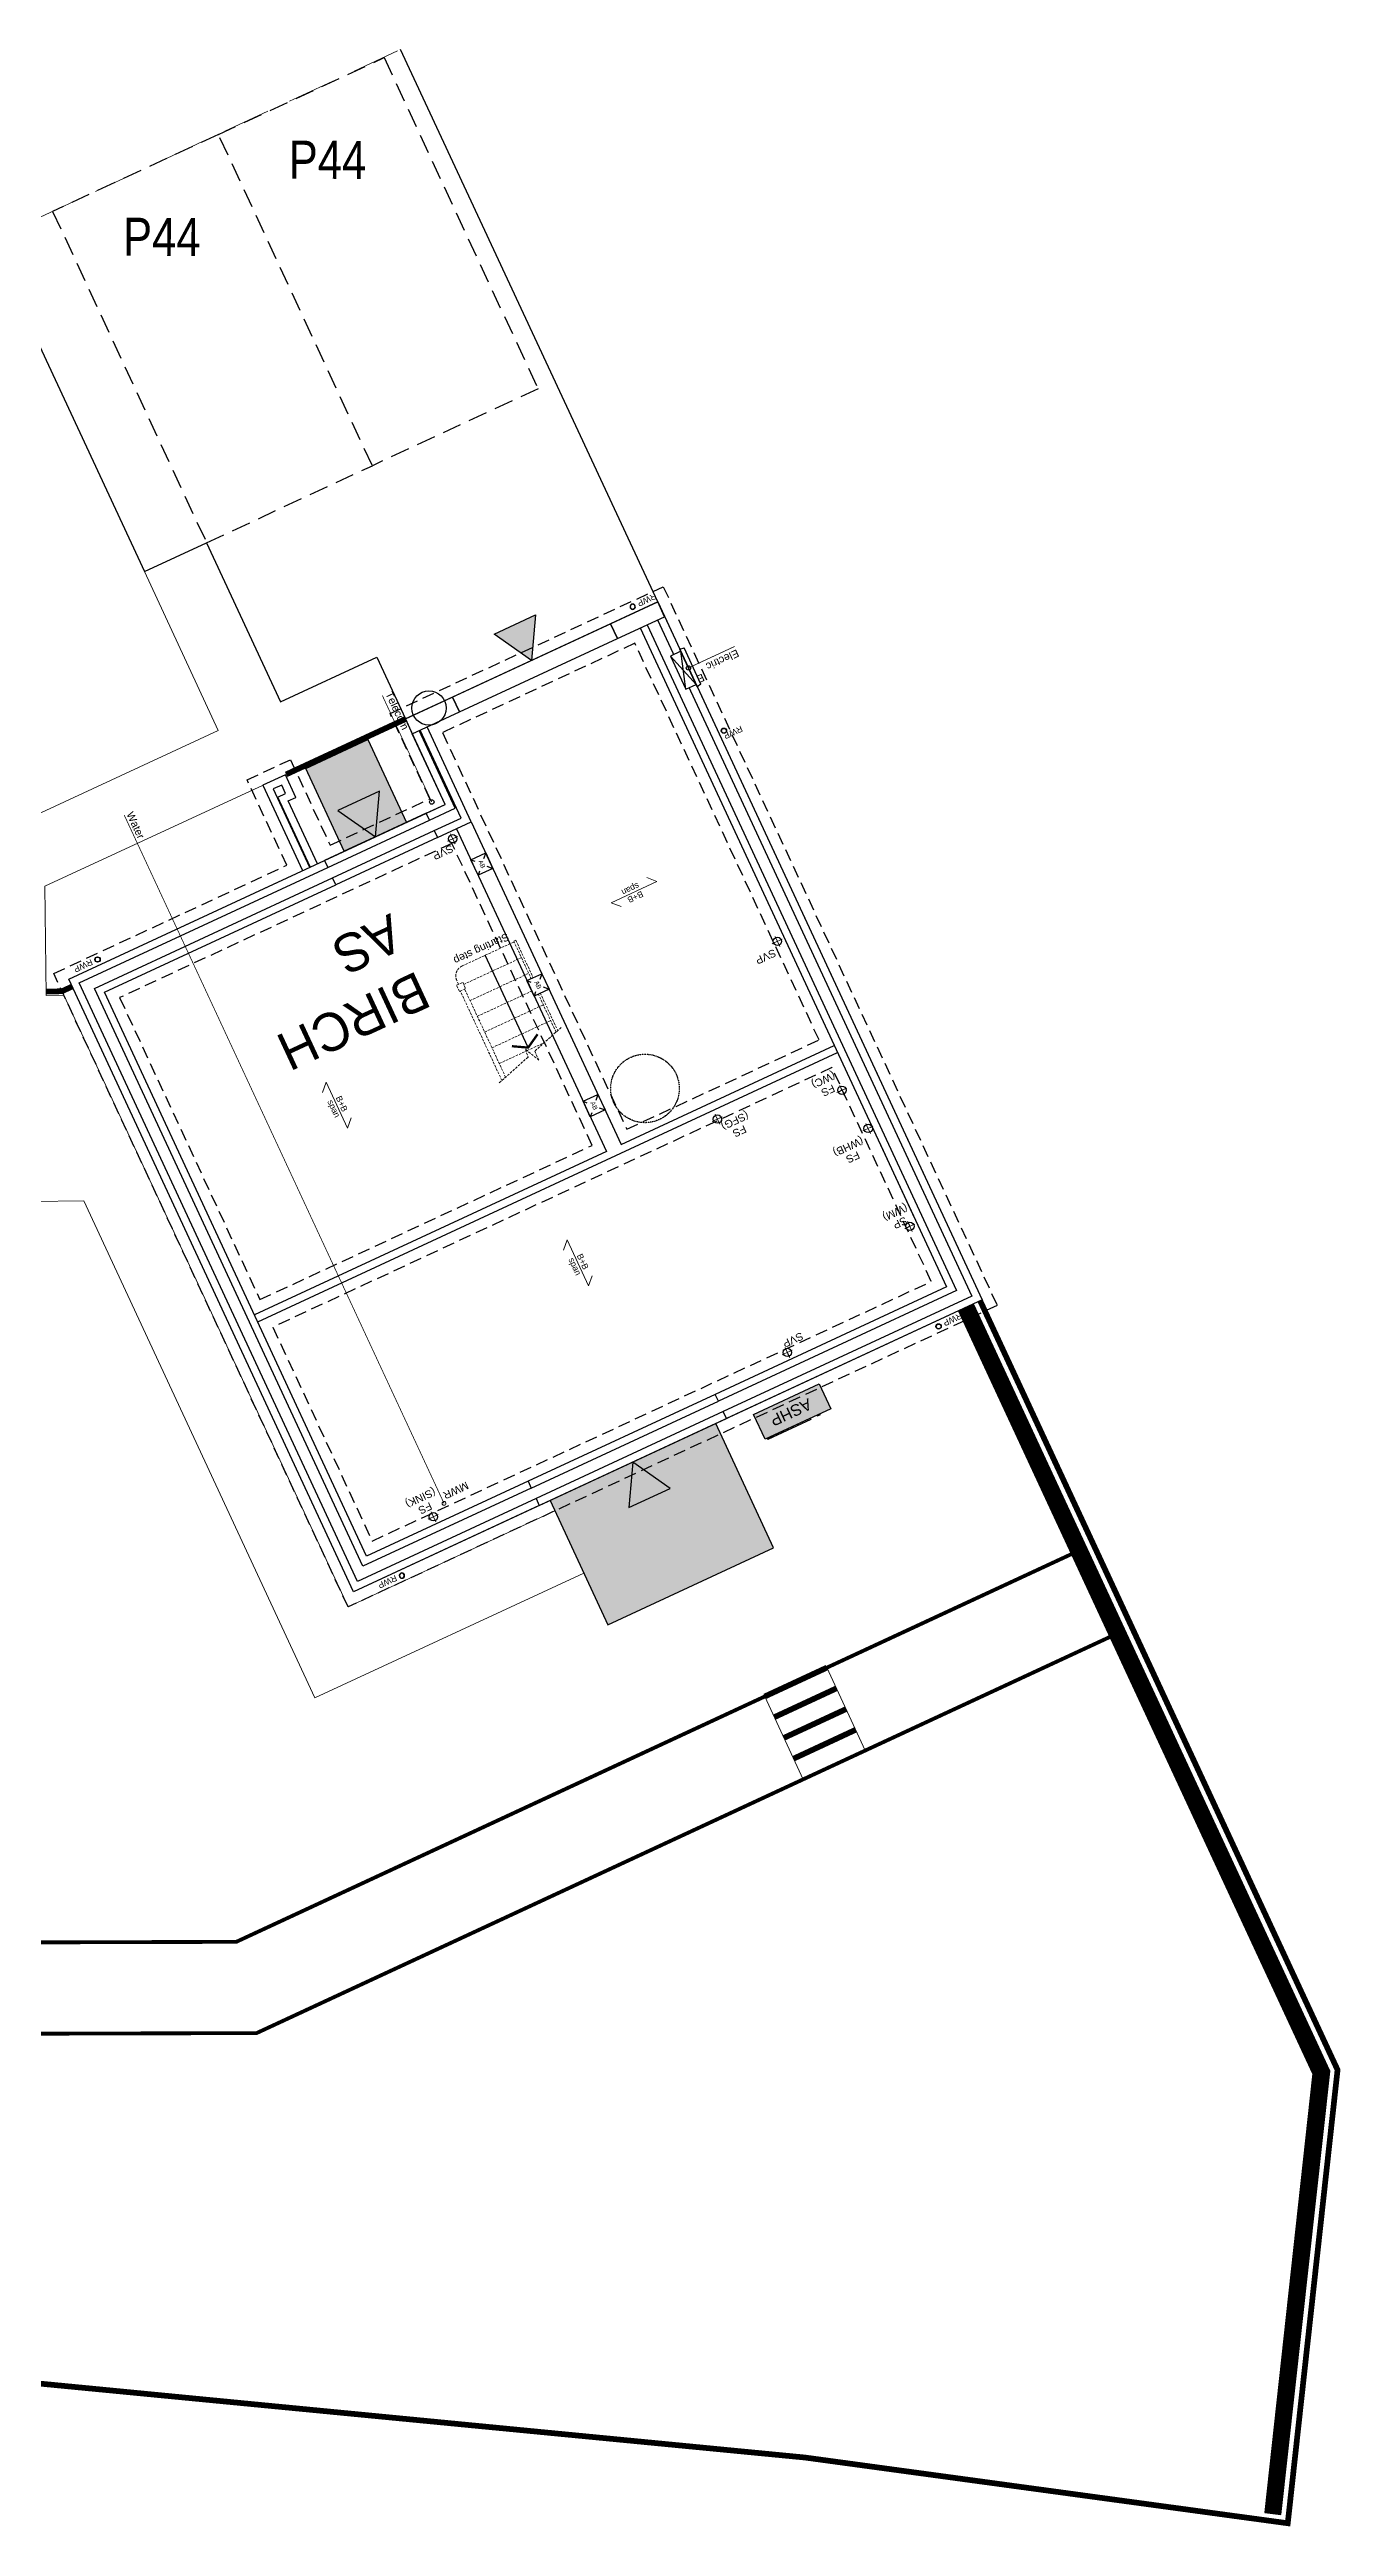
# Model space of a CAD drawing. Extents: x 287880777 to 288144713, y 62793326 to 63089570.
# Drawn here: x 288085748 to 288102704, y 62973028 to 63005576 of the extents above; entities that cross this region are included whole.
import ezdxf

# ---------------------------------------------------------------- set-up
doc = ezdxf.new("R2010")
doc.units = 0
doc.set_wipeout_variables(frame=1)
for name, pattern in [('CENTER', [2, 1.25, -0.25, 0.25, -0.25]), ('DASHED', [1.4, 0.7, -0.7]), ('DASHED2', [0.375, 0.25, -0.125]), ('HIDDEN', [9.525, 6.35, -3.175]), ('XREF - NORTHERN HIGHWAY DESIGN$0$DASHED2', [0.375, 0.25, -0.125])]:
    doc.linetypes.add(name, pattern=pattern)
doc.layers.get('0').update_dxf_attribs({"color": 252})
for name, color, linetype in [('EXP - PEN 1', 1, 'Continuous'), ('NAR CYCLE STORES', 2, 'DASHED'), ('NAR DETAIL', 2, 'Continuous'), ('NAR EXTERNAL WALLS', 2, 'Continuous'), ('NAR PARKING', 7, 'DASHED2'), ('NAR PATIO', 3, 'Continuous'), ('NAR PRIVATE DRIVE', 6, 'Continuous'), ('NAR PRIVATE PATH HATCH', 8, 'Continuous'), ('NAR ROLLOVERS', 76, 'DASHED'), ('NAR_SUBS_PLANS', 7, 'Continuous'), ('Wain-Drainage Foul', 6, 'Continuous'), ('Wain-Drainage Foul Text', 2, 'Continuous'), ('Wain-Drainage run', 140, 'Continuous'), ('Wain-Electrics', 3, 'Continuous'), ('Wain-Floor Vent', 2, 'Continuous'), ('Wain-Foundation acessories', 9, 'Continuous'), ('Wain-Foundation Line', 9, 'Continuous'), ('Wain-Meter box', 9, 'Continuous'), ('Wain-RWP', 9, 'Continuous'), ('Wain-Services Run (Electric)', 10, 'Continuous'), ('Wain-Services Run (Telecom)', 190, 'Continuous'), ('Wain-Stair 1', 2, 'Continuous'), ('Wain-Stair numbers', 9, 'Continuous'), ('Wain-Wall (External)', 4, 'Continuous')]:
    doc.layers.add(name, color=color, linetype=linetype)
for name, color, linetype, lineweight in [('EXP - STEPS', 240, 'Continuous', 18), ('NAR CBF', 34, 'FENCELINE2', 0), ('NAR M4(2)', 94, 'Continuous', 30), ('NAR PATHS', 3, 'Continuous', 0), ('Wain-Text', 2, 'Continuous', 25), ('XREF - NORTHERN HIGHWAY DESIGN$0$EXP - PRIVATE CHANNEL', 3, 'XREF - NORTHERN HIGHWAY DESIGN$0$DASHED2', 9)]:
    doc.layers.add(name, color=color, linetype=linetype, lineweight=lineweight)
for name, color, linetype, true_color in [('NAR DOOR OPENINGS', 140, 'Continuous', 0x00bfff), ('NAR EV CHARGING POINT', 3, 'Continuous', 0x00ff00), ('NAR HOUSE TYPE NAMES', 1, 'Continuous', 0xff0000), ('Wain-Services Run (Water', 145, 'Continuous', 0x3481b8)]:
    doc.layers.add(name, color=color, linetype=linetype, true_color=true_color)
doc.layers.add('NAR Retaining Wall', color=222, linetype='Continuous', lineweight=13, true_color=0xcc0099)
doc.layers.add('Wain-Mains Water Riser Text', color=152, linetype='Continuous', lineweight=25, true_color=0x2776bb)
doc.styles.add('DD Arial Narrow', font='ARIALN.TTF', dxfattribs={"height": 100})
doc.styles.get("Standard").update_dxf_attribs({"font": 'arial.ttf'})
doc.styles.add('XREF - ARCHITECT LAYOUT$0$DD Arial Narrow', font='ARIALN.TTF', dxfattribs={"height": 100})
doc.linetypes.add('FENCELINE2', pattern='A,0.25,-0.1,[132,ltypeshp.shx,S=0.1,R=0,X=-0.1,Y=0],-0.1,1', length=1.45)

# ---------------------------------------------------------------- blocks, each defined once
blk = doc.blocks.new('RWP')
for radius in [35, 31.5]:
    blk.add_circle((35, 35), radius)
blk = doc.blocks.new('Stairs Subs')
at = {"layer": 'Wain-Stair 1', "color": 9, "linetype": 'HIDDEN', "lineweight": 9, "ltscale": 5}
for p, q in [((0, 1307), (0, -9)), ((447, 1368), (199, 1368)), ((850, 1368), (462, 1368)), ((850, 1566), (850, 288)), ((913, 1585), (913, 288)), ((-29, -9), (-29, 1299)), ((850, 1140), (0, 1140)), ((850, 912), (0, 912)), ((850, 684), (0, 684)), ((850, 456), (0, 456)), ((836, 228), (0, 228)), ((752, 0), (0, 0)), ((836, 198), (836, 288)), ((836, 288), (926, 288)), ((926, 198), (836, 198)), ((896, 198), (896, 145)), ((926, 288), (926, 198)), ((0, -9), (-29, -9))]:
    blk.add_line(p, q, dxfattribs=at)
blk.add_lwpolyline([(-87, 1281), (360, 1417), (359, 1547), (459, 1345), (472, 1450), (962, 1600)], dxfattribs=at)
blk.add_arc((752, 145), 145, 270, 0, dxfattribs=at)
at = {"layer": 'Wain-Stair numbers', "const_width": 30}
blk.add_lwpolyline([(604, 1231), (604, 1231), (418, 1338), (232, 1231), (232, 1231)], dxfattribs=at)
at = {"layer": 'Wain-Stair numbers'}
blk.add_lwpolyline([(418, 1338), (418, 0)], dxfattribs=at)
at = {"layer": 'Wain-Stair numbers', "color": 9, "insert": (428, -49), "char_height": 100, "width": 1584.27, "attachment_point": 2, "line_spacing_factor": 0.9}
blk.add_mtext('Starting step ', dxfattribs=at)
blk = doc.blocks.new('ASHP')
at = {"transparency": 33554457}
h = blk.add_hatch(color=256, dxfattribs=at)
h.dxf.hatch_style = 1
h.paths.add_polyline_path([(548853, -2506), (548853, -2866), (547903, -2866), (547903, -2506)])
at = {"flags": 128}
blk.add_lwpolyline([(548853, -2506), (548853, -2866), (547903, -2866), (547903, -2506)], close=True, dxfattribs=at)
for points in [[(548098, -2496), (548058, -2496), (548058, -2506), (548098, -2506)], [(548199, -2488), (548821, -2488), (548821, -2506), (548199, -2506)]]:
    blk.add_lwpolyline(points, close=True)
at = {"layer": 'Wain-Electrics', "lineweight": 0, "insert": (548112, -2609), "char_height": 150, "width": 2397.38, "attachment_point": 1, "line_spacing_factor": 0.9}
blk.add_mtext('\\A1;ASHP ', dxfattribs=at)
at = {"layer": 'Wain-Text', "lineweight": 0, "insert": (548112, -2609), "char_height": 150, "width": 2397.38, "attachment_point": 1, "line_spacing_factor": 0.9}
blk.add_mtext('\\A1;ASHP ', dxfattribs=at)
blk = doc.blocks.new('Wall mounted meter - Electric (Plan)')
blk.add_wipeout([(-7157, 85115), (-7157, 84635), (-7007, 84635), (-7007, 85115)])
for p, q in [((-7217, 85137), (-7157, 85147)), ((-7217, 85137), (-7217, 84613)), ((-7157, 85147), (-7157, 84603)), ((-7007, 85115), (-7157, 85115)), ((-7007, 84635), (-7007, 85115)), ((-7157, 84635), (-7007, 84635)), ((-7157, 84603), (-7217, 84613))]:
    blk.add_line(p, q)
at = {"color": 9}
for p, q in [((-7157, 85115), (-7007, 84635)), ((-7007, 85115), (-7157, 84635))]:
    blk.add_line(p, q, dxfattribs=at)
at = {"lineweight": 0, "insert": (-7368, 85117), "char_height": 100, "width": 133.81, "attachment_point": 1, "line_spacing_factor": 0.9}
blk.add_mtext('\\A1;\\pi78.42052,t378.42052;{\\fCalibri|b0|i0|c0|p34;E}', dxfattribs=at)
blk = doc.blocks.new('Span symbol - Beam & block')
at = {"linetype": 'Continuous', "lineweight": 13}
for p, q in [((-5342, 71790), (-6007, 71790)), ((-6007, 71790), (-5906, 71689)), ((-5442, 71890), (-5342, 71790))]:
    blk.add_line(p, q, dxfattribs=at)
at = {"insert": (-5770, 71896), "char_height": 80, "attachment_point": 1, "line_spacing_factor": 0.9}
blk.add_mtext('B+B\\Pspan', dxfattribs=at)
blk = doc.blocks.new('Drainage Pipe')
at = {"linetype": 'CENTER', "lineweight": 13, "ltscale": 20}
for p, q in [((-41681, 78687), (-41831, 78687)), ((-41756, 78762), (-41756, 78612))]:
    blk.add_line(p, q, dxfattribs=at)
blk.add_circle((-41756, 78687), 55)
blk = doc.blocks.new('A$C1dcf01e1')
at = {"layer": 'Wain-Drainage Foul', "lineweight": 0}
blk.add_blockref('Drainage Pipe', (41756, -78687), dxfattribs=at)
blk = doc.blocks.new('A$Cee92f38c')
at = {"layer": 'NAR M4(2)', "ltscale": 10, "transparency": 33554585}
h = blk.add_hatch(color=256, dxfattribs=at)
h.dxf.hatch_style = 1
h.paths.add_polyline_path([(0, 1.2), (0.9, 1.2), (0.9, 0), (0, 0)])
at = {"layer": 'NAR M4(2)', "ltscale": 0.25}
blk.add_lwpolyline([(0, 1.2), (0, 0), (0.9, 0), (0.9, 1.2)], close=True, dxfattribs=at)
blk = doc.blocks.new('A$C3d9247a0')
at = {"layer": 'NAR DOOR OPENINGS', "transparency": 33554610}
h = blk.add_hatch(color=256, dxfattribs=at)
h.dxf.hatch_style = 1
h.paths.add_polyline_path([(450, 1200), (150, 680), (750, 680)])
at = {"layer": 'NAR DOOR OPENINGS'}
blk.add_lwpolyline([(450, 1200), (150, 680), (750, 680)], close=True, dxfattribs=at)
at = {"layer": 'NAR M4(2)', "ltscale": 10, "transparency": 33554585, "xscale": -1000, "yscale": 1000, "zscale": 1000}
blk.add_blockref('A$Cee92f38c', (900, 0), dxfattribs=at)
blk = doc.blocks.new('A$C43a92ec7')
at = {"layer": 'NAR DOOR OPENINGS', "transparency": 33554610}
h = blk.add_hatch(color=256, dxfattribs=at)
h.dxf.hatch_style = 1
edge = h.paths.add_edge_path()
edge.add_line((0, 0), (-300, 520))
edge.add_line((-300, 520), (300, 520))
edge.add_line((300, 520), (0, 0))
at = {"layer": 'NAR DOOR OPENINGS'}
blk.add_lwpolyline([(0, 0), (-300, 520), (300, 520)], close=True, dxfattribs=at)
blk = doc.blocks.new('A$C324e72f9')
at = {"layer": 'NAR DOOR OPENINGS', "transparency": 33554610}
h = blk.add_hatch(color=256, dxfattribs=at)
h.dxf.hatch_style = 1
h.paths.add_polyline_path([(1200, 0), (900, 520), (1500, 520)])
at = {"layer": 'NAR PRIVATE PATH HATCH', "transparency": 33554597}
h = blk.add_hatch(color=256, dxfattribs=at)
h.dxf.hatch_style = 1
h.paths.add_polyline_path([(2400, 0), (0, 0), (0, 1800), (2400, 1800)])
at = {"layer": 'NAR DOOR OPENINGS'}
blk.add_lwpolyline([(1200, 0), (900, 520), (1500, 520)], close=True, dxfattribs=at)
at = {"layer": 'NAR PATIO'}
blk.add_lwpolyline([(2400, 0), (0, 0), (0, 1800), (2400, 1800)], close=True, dxfattribs=at)
blk = doc.blocks.new('XREF - NORTHERN HIGHWAY DESIGN')
at = {"layer": 'XREF - NORTHERN HIGHWAY DESIGN$0$EXP - PRIVATE CHANNEL', "ltscale": 2.5}
blk.add_lwpolyline([(645.311, 270.191), (639.387, 267.433), (627.439, 267.289)], dxfattribs=at)

msp = doc.modelspace()

# ---------------------------------------------------------------- linework, layer by layer
at = {"layer": 'EXP - STEPS'}
for p, q in [((288095958, 62984313), (288096463, 62983225)), ((288095142, 62983934), (288095647, 62982845))]:
    msp.add_line(p, q, dxfattribs=at)
at = {"layer": 'EXP - STEPS', "const_width": 75}
for points in [[(288088855, 62996050), (288090432, 62996782)], [(288095958, 62984313), (288095142, 62983934)], [(288096084, 62984041), (288095268, 62983662)], [(288096211, 62983769), (288095394, 62983390)], [(288096337, 62983497), (288095521, 62983117)]]:
    msp.add_lwpolyline(points, dxfattribs=at)
at = {"layer": 'NAR CBF', "ltscale": 1200, "transparency": 33554687, "const_width": 75}
for points in [[(288085707, 62993197), (288085911, 62993201), (288086047, 62993264)], [(288084633, 62986673), (288084773, 62974987), (288095668, 62973934), (288102012, 62973070), (288102666, 62979028), (288097972, 62989133)]]:
    msp.add_lwpolyline(points, dxfattribs=at)
at = {"layer": 'NAR EV CHARGING POINT'}
msp.add_circle((288090732, 62996923), 225, dxfattribs=at)
at = {"layer": 'NAR EXTERNAL WALLS'}
msp.add_lwpolyline([(288097687, 62989000), (288102343, 62978975), (288101710, 62973212), (288101923, 62973183), (288102563, 62979012), (288097882, 62989091)], dxfattribs=at)
at = {"layer": 'NAR PARKING', "ltscale": 1000}
for points in [[(288089988, 63000106), (288087966, 63004459), (288090142, 63005470), (288092164, 63001117)], [(288089988, 63000106), (288087966, 63004459), (288085789, 63003448), (288087811, 62999095)]]:
    msp.add_lwpolyline(points, close=True, dxfattribs=at)
at = {"layer": 'NAR Retaining Wall', "linetype": 'DASHED', "ltscale": 250, "const_width": 200}
msp.add_lwpolyline([(288101817, 62973198), (288102453, 62978994), (288097784, 62989045)], dxfattribs=at)
at = {"layer": 'NAR ROLLOVERS', "ltscale": 500, "const_width": 50}
for points in [[(288076108, 62980677), (288088201, 62980710), (288099268, 62985850)], [(288074257, 62979472), (288088468, 62979511), (288099774, 62984762)]]:
    msp.add_lwpolyline(points, dxfattribs=at)
at = {"layer": 'Wain-Drainage run', "lineweight": 0}
msp.add_circle((288090930, 62986471), 25, dxfattribs=at)
at = {"layer": 'Wain-Foundation Line', "linetype": 'HIDDEN', "ltscale": 25}
for points in [[(288088912, 62996243), (288089433, 62995120), (288090743, 62995729), (288090221, 62996851), (288093809, 62998517), (288098196, 62989072), (288089669, 62985111), (288085803, 62993434), (288088864, 62994856), (288088343, 62995978)], [(288090909, 62996600), (288093330, 62991387), (288095856, 62992561), (288093435, 62997773)], [(288086669, 62993117), (288088512, 62989149), (288092876, 62991176), (288091033, 62995144)], [(288088681, 62988787), (288089986, 62985977), (288097330, 62989388), (288096025, 62992198)]]:
    msp.add_lwpolyline(points, close=True, dxfattribs=at)
at = {"layer": 'Wain-Services Run (Telecom)', "const_width": 10}
msp.add_lwpolyline([(288090769, 62995688), (288090119, 62997088)], dxfattribs=at)
at = {"layer": 'Wain-Services Run (Telecom)'}
msp.add_circle((288090769, 62995688), 29, dxfattribs=at)
at = {"layer": 'Wain-Services Run (Water', "const_width": 10}
msp.add_lwpolyline([(288090930, 62986471), (288086730, 62995514)], dxfattribs=at)
at = {"layer": 'Wain-Wall (External)'}
for p, q in [((288093208, 62997836), (288093118, 62998031)), ((288091041, 62997066), (288091132, 62996871)), ((288088846, 62996047), (288088550, 62995909)), ((288088985, 62995749), (288088846, 62996047)), ((288088550, 62995909), (288089071, 62994787)), ((288088797, 62995911), (288088686, 62995859)), ((288088686, 62995859), (288089164, 62994830)), ((288088747, 62995752), (288088848, 62995799)), ((288089173, 62994834), (288088747, 62995752)), ((288088848, 62995799), (288088797, 62995911)), ((288088883, 62995702), (288088985, 62995749)), ((288089266, 62994877), (288088883, 62995702)), ((288088482, 62988859), (288096098, 62992397)), ((288093062, 62991097), (288088440, 62988950))]:
    msp.add_line(p, q, dxfattribs=at)
for points in [[(288093208, 62997836), (288093827, 62998123), (288093736, 62998318), (288093118, 62998031)], [(288093118, 62998031), (288091041, 62997066), (288091132, 62996871), (288093208, 62997836)], [(288090513, 62996584), (288091132, 62996871), (288091041, 62997066), (288090423, 62996779)], [(288090696, 62995541), (288089360, 62994921), (288089403, 62994828), (288090739, 62995448)], [(288090844, 62995222), (288089509, 62994601), (288089466, 62994692), (288090802, 62995312)], [(288094491, 62987904), (288092033, 62986763), (288092075, 62986672), (288094533, 62987814)], [(288094596, 62987678), (288092138, 62986536), (288092181, 62986443), (288094639, 62987585)]]:
    msp.add_lwpolyline(points, close=True, dxfattribs=at)
for points in [[(288093598, 62998017), (288097662, 62989267), (288094533, 62987814)], [(288093734, 62998080), (288097861, 62989194), (288094596, 62987678)], [(288093825, 62998128), (288097997, 62989144), (288094639, 62987585)], [(288093507, 62997975), (288097529, 62989316), (288094491, 62987904)], [(288090696, 62995541), (288090944, 62995657), (288090513, 62996584)], [(288090739, 62995448), (288091078, 62995606), (288090604, 62996626)], [(288090802, 62995312), (288091155, 62995476), (288090618, 62996633)], [(288090844, 62995222), (288091287, 62995428), (288090708, 62996675)], [(288092181, 62986443), (288089742, 62985310), (288086002, 62993361), (288089360, 62994921)], [(288092138, 62986536), (288089792, 62985446), (288086138, 62993312), (288089403, 62994828)], [(288092075, 62986672), (288089864, 62985645), (288086337, 62993239), (288089466, 62994692)], [(288092033, 62986763), (288089913, 62985778), (288086470, 62993190), (288089509, 62994601)], [(288096639, 62991231), (288097109, 62990220)]]:
    msp.add_lwpolyline(points, dxfattribs=at)

# ---------------------------------------------------------------- block references
at = {"layer": 'EXP - PEN 1', "xscale": 1000, "yscale": 1000, "zscale": 1000}
msp.add_blockref('XREF - NORTHERN HIGHWAY DESIGN', (287445006, 62735366), dxfattribs=at)
at = {"layer": 'NAR DETAIL', "rotation": 204.9136740852182}
msp.add_blockref('ASHP', (288593982, 63216247), dxfattribs=at)
at = {"layer": 'NAR DOOR OPENINGS', "rotation": 24.91367408521822}
msp.add_blockref('A$C43a92ec7', (288092079, 62997549), dxfattribs=at)
at = {"layer": 'NAR M4(2)', "rotation": 204.9136740852182}
msp.add_blockref('A$C3d9247a0', (288089930, 62996509), dxfattribs=at)
at = {"layer": 'NAR PATIO', "xscale": -1, "rotation": 204.9136740852182}
msp.add_blockref('A$C324e72f9', (288092322, 62986508), dxfattribs=at)
at = {"layer": 'NAR_SUBS_PLANS', "rotation": 204.9136740852182}
for name, p in [('Stairs Subs', (288091850, 62993850)), ('A$C1dcf01e1', (288095439, 62988455))]:
    msp.add_blockref(name, p, dxfattribs=at)
at = {"layer": 'Wain-Drainage Foul', "lineweight": 0, "rotation": 204.9136740852182}
for p in [(288020026, 63048979), (288024291, 63047632), (288025139, 63045675), (288023503, 63045296), (288025483, 63045173, 42), (288026031, 63043887), (288019773, 63040071)]:
    msp.add_blockref('Drainage Pipe', p, dxfattribs=at)
at = {"layer": 'Wain-Foundation acessories'}
for p, rotation in [((288058037, 63057224), 204.9136740852182), ((288026802, 62956317), 294.9136740852182), ((288029968, 62954243), 294.9136740852182)]:
    msp.add_blockref('Span symbol - Beam & block', p, dxfattribs=dict(at, rotation=rotation))
at = {"layer": 'Wain-RWP', "xscale": -1}
for p, rotation in [((288093361, 62998271), 204.9136740852182), ((288090423, 62985505, 0), 24.91367408521826)]:
    msp.add_blockref('RWP', p, dxfattribs=dict(at, rotation=rotation))
at = {"layer": 'Wain-RWP'}
for p, rotation in [((288094652, 62996607), 114.9136740852182), ((288086396, 62993665), 204.9136740852182), ((288097409, 62988750, 0), 24.91367408521822)]:
    msp.add_blockref('RWP', p, dxfattribs=dict(at, rotation=rotation))

# ---------------------------------------------------------------- texts
at = {"layer": 'NAR HOUSE TYPE NAMES', "insert": (288090789, 62993020, 0), "char_height": 500, "attachment_point": 1, "rotation": 204.9137, "style": 'DD Arial Narrow'}
msp.add_mtext_dynamic_manual_height_columns('{\\fGill Sans MT|b0|i0|c0|p34;BIRCH\\PAS}', width=2588.93, gutter_width=12.5, heights=[0], dxfattribs=at)
at = {"layer": 'NAR PARKING', "char_height": 500, "attachment_point": 3, "rotation": 359.7932, "style": 'XREF - ARCHITECT LAYOUT$0$DD Arial Narrow'}
for insert in [(288089909, 63004375), (288087733, 63003362)]:
    msp.add_mtext_dynamic_manual_height_columns('P44', width=1066.24, gutter_width=500, heights=[0], dxfattribs=dict(at, insert=insert))
at = {"layer": 'Wain-Drainage Foul Text', "char_height": 100, "rotation": 204.9137, "line_spacing_factor": 0.9}
for s, insert, attachment_point in [('SVP', (288091064, 62995040), 1), ('SVP', (288095303, 62993668), 1), ('\\A1;\\pi-79.87722;FS\\P\\pi-156.13915;(WC)', (288096004, 62991855), 1), ('\\A1;\\pi-79.87722;FS\\P\\pi-183.35607;(SFG)', (288094841, 62991320), 1), ('\\A1;\\pi-79.87722;FS\\P\\pi-202.72851;(WHB)', (288096330, 62990979, 0), 1), ('\\A1;\\pi-87.00546;SP\\P\\pi-163.88131;(WM)', (288096946, 62990115, 0), 1), ('\\A1;\\pi-79.87722;FS\\P\\pi-202.79673;(SINK)', (288090653, 62986492, 0), 4)]:
    msp.add_mtext(s, dxfattribs=dict(at, insert=insert, attachment_point=attachment_point))
at = {"layer": 'Wain-Drainage Foul Text', "lineweight": 0, "insert": (288095661, 62988633, 0), "char_height": 100, "attachment_point": 1, "rotation": 204.9137, "line_spacing_factor": 0.9}
msp.add_mtext('\\A1;{\\fArial|b0|i0|c0|p34;SVP}', dxfattribs=at)
at = {"layer": 'Wain-Mains Water Riser Text', "insert": (288090948, 62986522, 0), "char_height": 100, "attachment_point": 3, "rotation": 204.9137, "line_spacing_factor": 0.9}
msp.add_mtext('MWR', dxfattribs=at)
at = {"layer": 'Wain-RWP', "char_height": 80, "rotation": 204.9137, "line_spacing_factor": 0.9}
for insert, attachment_point in [((288093492, 62998253), 3), ((288094609, 62996547), 6), ((288086325, 62993554), 1), ((288097475, 62988870, 0), 9), ((288090288, 62985533, 0), 7)]:
    msp.add_mtext('RWP', dxfattribs=dict(at, insert=insert, attachment_point=attachment_point))
at = {"layer": 'Wain-Services Run (Telecom)'}
msp.add_text('Telecom', height=100, rotation=294.9137, dxfattribs=at).set_placement((288090156, 62997110, 0))
at = {"layer": 'Wain-Services Run (Water'}
msp.add_text('Water', height=100, rotation=294.9137, dxfattribs=at).set_placement((288086755, 62995531, 0))

# ---------------------------------------------------------------- next in the draw order: block references
at = {"layer": 'Wain-Meter box', "rotation": 204.9136740852182}
msp.add_blockref('Wall mounted meter - Electric (Plan)', (288051895, 63071412), dxfattribs=at)

# ---------------------------------------------------------------- next in the draw order: wipeouts: each hides what was drawn before it
for points in [[(288091377, 62994725), (288091572, 62994815), (288091477, 62995020), (288091282, 62994929)], [(288092114, 62993138), (288092309, 62993228), (288092214, 62993432), (288092019, 62993342)], [(288092851, 62991551), (288093046, 62991641), (288092951, 62991845), (288092756, 62991755)]]:
    msp.add_wipeout(points).translate(0, 0, 0).dxf.layer = 'Wain-Floor Vent'

# ---------------------------------------------------------------- next in the draw order: linework, layer by layer
at = {"layer": 'Defpoints'}
msp.add_lwpolyline([(288097997, 62989144), (288089742, 62985310), (288086002, 62993361), (288090944, 62995657), (288090423, 62996779), (288093736, 62998318)], close=True, dxfattribs=at)
at = {"layer": 'NAR CYCLE STORES'}
msp.add_circle((288093569, 62991924), 450, dxfattribs=at)
at = {"layer": 'NAR PATHS'}
msp.add_lwpolyline([(288090423, 62996779), (288090944, 62995657), (288089266, 62994877), (288088883, 62995702), (288088985, 62995749), (288088846, 62996047), (288085688, 62994580), (288085705, 62993147), (288085935, 62993151), (288089669, 62985111), (288092385, 62986372), (288092764, 62985556), (288089232, 62983915), (288086199, 62990446), (288084838, 62990430), (288084781, 62995151), (288087964, 62996629), (288086995, 62998715)], dxfattribs=at)
at = {"layer": 'NAR PRIVATE DRIVE'}
msp.add_lwpolyline([(288057974, 63002482), (288058030, 62997678), (288084429, 62997989), (288084372, 63002798), (288084394, 63002798), (288084969, 63003066), (288086995, 62998715), (288087811, 62999095), (288088782, 62997003), (288090045, 62997592), (288090423, 62996779), (288093736, 62998318), (288090356, 63005576)], dxfattribs=at)
at = {"layer": 'Wain-Floor Vent', "elevation": 0, "flags": 128}
for points in [[(288091282, 62994929), (288091477, 62995020), (288091572, 62994815), (288091377, 62994725)], [(288092019, 62993342), (288092214, 62993432), (288092309, 62993228), (288092114, 62993138)], [(288092756, 62991755), (288092951, 62991845), (288093046, 62991641), (288092851, 62991551)]]:
    msp.add_lwpolyline(points, close=True, dxfattribs=at)
at = {"layer": 'Wain-Floor Vent', "elevation": 0}
for points in [[(288091282, 62994929), (288091333, 62994909)], [(288091396, 62994780), (288091377, 62994725)], [(288091477, 62995020), (288091450, 62994941)], [(288091494, 62994846), (288091572, 62994815)], [(288092019, 62993342), (288092070, 62993322)], [(288092133, 62993193), (288092114, 62993138)], [(288092214, 62993432), (288092187, 62993354)], [(288092232, 62993259), (288092309, 62993228)], [(288092951, 62991845), (288092925, 62991766)], [(288092756, 62991755), (288092807, 62991735)], [(288092870, 62991605), (288092851, 62991551)], [(288092969, 62991671), (288093046, 62991641)]]:
    msp.add_lwpolyline(points, dxfattribs=at)
at = {"layer": 'Wain-Services Run (Electric)', "const_width": 10}
msp.add_lwpolyline([(288094140, 62997450), (288094747, 62997732)], dxfattribs=at)
at = {"layer": 'Wain-Services Run (Electric)'}
msp.add_circle((288094140, 62997450), 29, dxfattribs=at)
at = {"layer": 'Wain-Wall (External)'}
msp.add_line((288091092, 62995337), (288093062, 62991097), dxfattribs=at)
msp.add_lwpolyline([(288091287, 62995428), (288093257, 62991188), (288096056, 62992488)], dxfattribs=at)

# ---------------------------------------------------------------- next in the draw order: texts
at = {"layer": 'Wain-Floor Vent', "char_height": 60, "attachment_point": 1, "rotation": 294.9137, "line_spacing_factor": 0.9}
for insert in [(288091431, 62994935, 0), (288092168, 62993348, 0), (288092905, 62991761, 0)]:
    msp.add_mtext('AB', dxfattribs=dict(at, insert=insert))
at = {"layer": 'Wain-Services Run (Electric)'}
msp.add_text('Electric ', height=100, rotation=204.9137, dxfattribs=at).set_placement((288094774, 62997697, 0))

doc.saveas('drawing.dxf')
